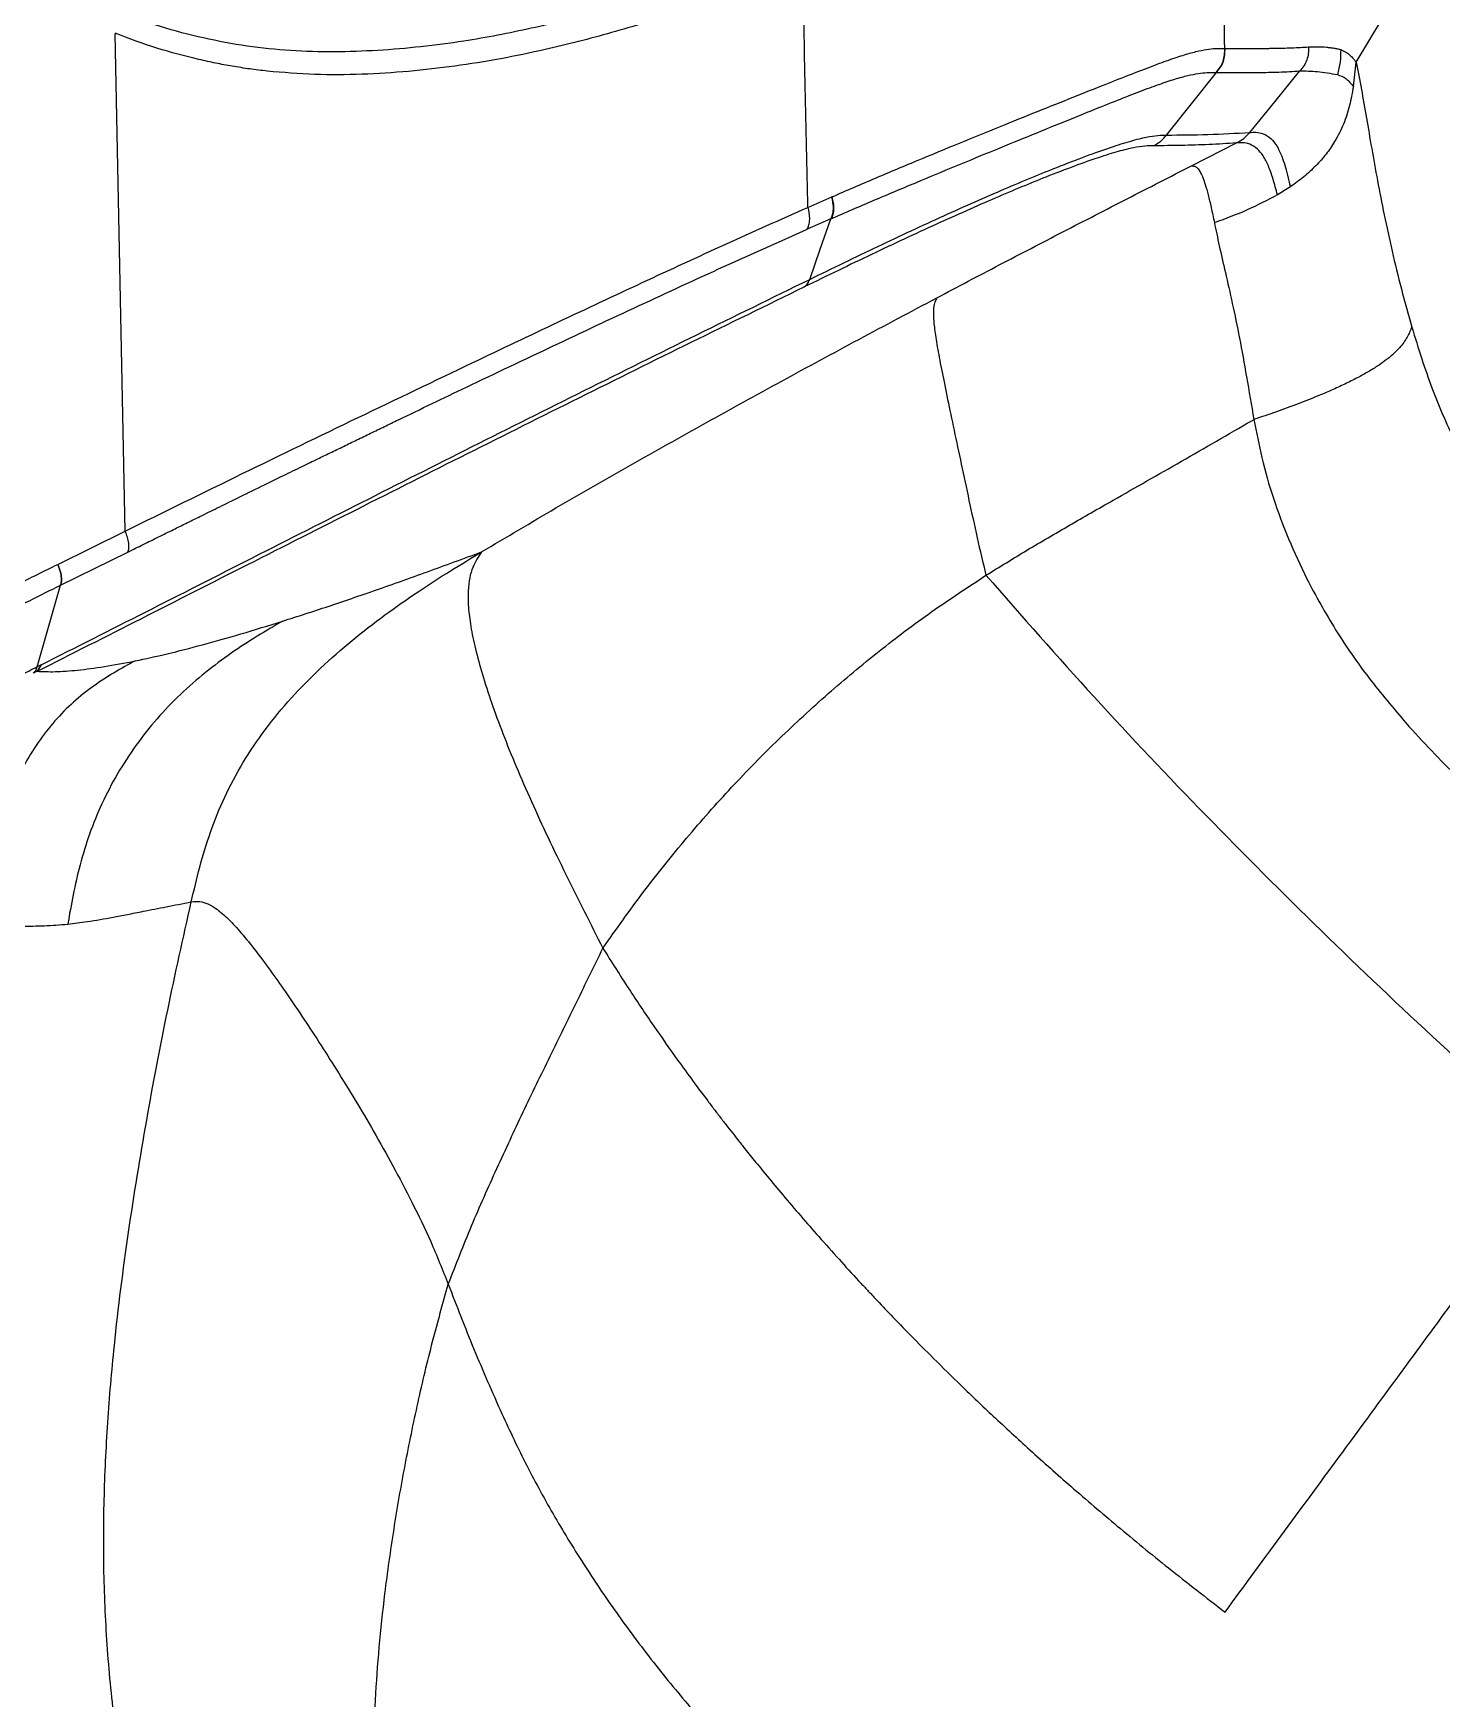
# Model space of a CAD drawing. Extents: x -50 to 17, y -20 to 123.
# Drawn here: x -43.19 to -30.18, y 16.16 to 31.55 of the extents above; entities that cross this region are included whole.
import ezdxf

# ---------------------------------------------------------------- set-up
doc = ezdxf.new("R2010")
doc.units = 0
doc.header["$MEASUREMENT"] = 0
doc.layers.add('GEOMETRY', color=2, linetype='Continuous', lineweight=25)

# ---------------------------------------------------------------- blocks, each defined once
blk = doc.blocks.new('2026 FREEFLOW AZURE')
at = {"layer": 'GEOMETRY'}
for p, q in [((-14.52, -45.851), (-13.731, -44.533)), ((-25.988, -45.584), (-25.988, -45.592)), ((-25.896, -50.185), (-25.988, -45.592)), ((-15.736, -45.723), (-15.733, -45.723)), ((-14.547, -46.075), (-14.52, -45.851)), ((-16.273, -46.524), (-15.811, -45.946)), ((-15.811, -45.946), (-15.814, -45.946)), ((-16.042, -46.808), (-15.626, -46.597)), ((-15.626, -46.597), (-15.628, -46.597)), ((-19.587, -47.192), (-19.368, -47.096)), ((-19.365, -47.095), (-19.368, -47.096)), ((-19.375, -47.298), (-19.593, -47.393)), ((-19.373, -47.297), (-19.375, -47.298)), ((-26.519, -50.491), (-25.896, -50.185)), ((-26.494, -50.683), (-25.872, -50.377)), ((-26.709, -51.437), (-26.494, -50.683)), ((-26.673, -51.419), (-26.711, -51.479)), ((-26.673, -51.419), (-26.709, -51.437))]:
    blk.add_line(p, q, dxfattribs=at)
at = {"layer": 'GEOMETRY', "flags": 128}
for points in [[(-15.505, -46.5), (-15.273, -46.216), (-15.041, -45.932)], [(-19.571, -47.858), (-19.473, -47.578), (-19.375, -47.298)]]:
    blk.add_lwpolyline(points, dxfattribs=at)
at = {"layer": 'GEOMETRY'}
for points, knots in [([(0, -78.981), (-0.2, -78.981), (-1.2, -78.98), (-3.8, -78.971), (-7.8, -78.931), (-12.283, -78.85), (-16.448, -78.743), (-20.295, -78.617), (-23.18, -78.495), (-25.103, -78.409), (-25.906, -78.371), (-26.55, -78.311), (-27.033, -78.232), (-27.509, -78.123), (-28.019, -77.964), (-28.558, -77.744), (-29.12, -77.46), (-29.655, -77.129), (-30.161, -76.756), (-30.632, -76.341), (-31.068, -75.887), (-31.464, -75.399), (-31.794, -74.914), (-32.065, -74.441), (-32.287, -73.989), (-32.478, -73.522), (-32.638, -73.045), (-32.772, -72.529), (-32.87, -71.973), (-32.946, -71.186), (-33.001, -70.201), (-33.053, -69.018), (-33.091, -67.835), (-33.171, -65.47), (-33.284, -61.923), (-33.384, -57.192), (-33.454, -52.46), (-33.494, -47.728), (-33.512, -42.996), (-33.515, -37.751), (-33.502, -31.994), (-33.454, -26.405), (-33.378, -21.499), (-33.297, -17.748), (-33.205, -14.47), (-33.112, -11.667), (-33.023, -9.608), (-32.969, -8.293), (-32.939, -7.722), (-32.889, -7.148), (-32.798, -6.575), (-32.66, -6.007), (-32.486, -5.476), (-32.282, -4.983), (-32.057, -4.527), (-31.803, -4.086), (-31.52, -3.663), (-31.209, -3.261), (-30.87, -2.882), (-30.506, -2.526), (-30.118, -2.196), (-29.709, -1.892), (-29.283, -1.618), (-28.84, -1.375), (-28.382, -1.162), (-27.911, -0.981), (-27.428, -0.835), (-26.908, -0.718), (-26.351, -0.642), (-25.761, -0.597), (-25.169, -0.573), (-23.206, -0.494), (-19.874, -0.342), (-15.954, -0.224), (-12.033, -0.127), (-8.112, -0.055), (-3.839, -0.008), (-1.135, -0.002), (0, 0)], [0, 0, 0, 0, 0.0043698, 0.0218491, 0.056809, 0.091769, 0.1198046, 0.1478403, 0.1758752, 0.1828844, 0.189893, 0.1934458, 0.1970065, 0.2005644, 0.2041136, 0.2086796, 0.2132619, 0.2178446, 0.222411, 0.2269761, 0.2315574, 0.2361388, 0.2407038, 0.2443597, 0.2480279, 0.2517, 0.2553674, 0.2590225, 0.2633453, 0.2676701, 0.2762888, 0.2849086, 0.2935298, 0.3021503, 0.3366129, 0.3710757, 0.4055387, 0.4400022, 0.4744661, 0.5089296, 0.5545948, 0.6002598, 0.6310333, 0.6618067, 0.6822341, 0.7026616, 0.7230888, 0.7272545, 0.73142, 0.7355829, 0.7398316, 0.7440869, 0.7483354, 0.7520285, 0.7557342, 0.7594436, 0.7631483, 0.7668405, 0.7705359, 0.7742442, 0.7779569, 0.7816651, 0.7853605, 0.7890218, 0.7926972, 0.7963758, 0.800048, 0.8037066, 0.8080106, 0.8123205, 0.8166378, 0.8209518, 0.8552299, 0.8895082, 0.9066462, 0.9409236, 0.9752009, 1, 1, 1, 1]), ([(0, -78.773), (-1.424, -78.769), (-4.276, -78.762), (-8.558, -78.71), (-12.843, -78.629), (-17.295, -78.512), (-21.016, -78.38), (-23.413, -78.277), (-24.311, -78.235), (-24.605, -78.222), (-24.902, -78.208), (-25.218, -78.193), (-25.619, -78.173), (-26.085, -78.146), (-26.616, -78.098), (-27.138, -78.004), (-27.657, -77.866), (-28.162, -77.685), (-28.65, -77.468), (-29.121, -77.217), (-29.572, -76.932), (-30.003, -76.613), (-30.408, -76.263), (-30.787, -75.884), (-31.137, -75.479), (-31.456, -75.048), (-31.743, -74.595), (-31.995, -74.122), (-32.216, -73.625), (-32.403, -73.105), (-32.551, -72.564), (-32.656, -72.011), (-32.714, -71.457), (-32.748, -70.899), (-32.779, -70.234), (-32.813, -69.462), (-32.85, -68.587), (-32.903, -67.222), (-32.969, -65.363), (-33.058, -62.4), (-33.144, -58.826), (-33.214, -54.784), (-33.261, -50.884), (-33.289, -47.127), (-33.303, -43.367), (-33.306, -39.259), (-33.302, -34.811), (-33.279, -30.025), (-33.23, -25.247), (-33.155, -20.661), (-33.052, -16.268), (-32.955, -13.16), (-32.879, -11.146), (-32.843, -10.223), (-32.803, -9.286), (-32.769, -8.498), (-32.735, -7.859), (-32.701, -7.381), (-32.643, -6.901), (-32.551, -6.424), (-32.426, -5.953), (-32.263, -5.477), (-32.06, -4.997), (-31.818, -4.517), (-31.54, -4.058), (-31.23, -3.621), (-30.889, -3.208), (-30.518, -2.821), (-30.119, -2.463), (-29.695, -2.135), (-29.248, -1.839), (-28.781, -1.578), (-28.296, -1.351), (-27.788, -1.157), (-27.256, -1.004), (-26.71, -0.896), (-26.155, -0.838), (-25.591, -0.806), (-25.023, -0.779), (-24.211, -0.74), (-23.154, -0.693), (-20.716, -0.59), (-17.281, -0.469), (-12.852, -0.351), (-8.562, -0.271), (-4.277, -0.219), (-1.424, -0.212), (0, -0.208)], [0, 0, 0, 0, 0.0312612, 0.0626079, 0.0940026, 0.1253571, 0.1603734, 0.175733, 0.1780362, 0.1800961, 0.182206, 0.1845704, 0.1870343, 0.1910167, 0.194808, 0.198734, 0.202655, 0.2065789, 0.2104903, 0.2143719, 0.2182889, 0.2222045, 0.2261203, 0.2300375, 0.2339549, 0.2378723, 0.2417901, 0.2457194, 0.2496274, 0.2537222, 0.2578306, 0.2619383, 0.2660447, 0.2700593, 0.2742093, 0.2806511, 0.2870319, 0.2934253, 0.3106591, 0.3278617, 0.3584975, 0.3891462, 0.4166064, 0.44411, 0.4716281, 0.4991549, 0.5342961, 0.5692692, 0.6042247, 0.639188, 0.669971, 0.7006873, 0.7074453, 0.7142101, 0.7209811, 0.7280224, 0.7315366, 0.7350115, 0.7385579, 0.7421283, 0.7456836, 0.7492314, 0.7531737, 0.7571044, 0.7610247, 0.7649455, 0.7688635, 0.7727804, 0.7766967, 0.7806133, 0.7845309, 0.7884546, 0.7923614, 0.796278, 0.8003826, 0.8044848, 0.8084773, 0.8126362, 0.8168791, 0.8209563, 0.8304858, 0.8401077, 0.8745332, 0.9059355, 0.9373691, 0.9687354, 1, 1, 1, 1]), ([(0, -78.513), (-1.424, -78.51), (-4.276, -78.503), (-8.556, -78.45), (-12.84, -78.37), (-16.052, -78.285), (-18.191, -78.217), (-19.258, -78.181), (-20.325, -78.142), (-21.392, -78.102), (-22.457, -78.058), (-23.512, -78.013), (-24.558, -77.965), (-25.427, -77.924), (-26.12, -77.885), (-26.636, -77.833), (-27.141, -77.737), (-27.638, -77.6), (-28.122, -77.421), (-28.592, -77.208), (-29.045, -76.961), (-29.479, -76.681), (-29.892, -76.369), (-30.28, -76.028), (-30.642, -75.659), (-30.976, -75.265), (-31.28, -74.846), (-31.552, -74.406), (-31.792, -73.947), (-32, -73.464), (-32.177, -72.96), (-32.314, -72.436), (-32.409, -71.902), (-32.461, -71.356), (-32.493, -70.801), (-32.516, -70.309), (-32.535, -69.898), (-32.549, -69.56), (-32.564, -69.217), (-32.579, -68.854), (-32.594, -68.481), (-32.609, -68.106), (-32.649, -67.073), (-32.709, -65.381), (-32.798, -62.416), (-32.884, -58.838), (-32.962, -54.377), (-33.015, -49.643), (-33.042, -44.634), (-33.047, -40.029), (-33.044, -35.827), (-33.031, -32.02), (-33.003, -28.203), (-32.957, -24.379), (-32.898, -20.895), (-32.828, -17.752), (-32.752, -14.952), (-32.683, -12.838), (-32.63, -11.409), (-32.601, -10.662), (-32.571, -9.917), (-32.538, -9.154), (-32.508, -8.481), (-32.478, -7.899), (-32.445, -7.427), (-32.39, -6.961), (-32.302, -6.5), (-32.183, -6.046), (-32.027, -5.586), (-31.833, -5.124), (-31.601, -4.661), (-31.335, -4.218), (-31.037, -3.795), (-30.709, -3.396), (-30.352, -3.022), (-29.969, -2.675), (-29.561, -2.358), (-29.13, -2.071), (-28.679, -1.817), (-28.211, -1.597), (-27.722, -1.409), (-27.211, -1.26), (-26.685, -1.154), (-26.143, -1.097), (-25.589, -1.066), (-25.028, -1.038), (-24.217, -1), (-23.157, -0.952), (-21.499, -0.883), (-19.493, -0.806), (-16.497, -0.707), (-12.852, -0.611), (-8.562, -0.53), (-4.277, -0.478), (-1.424, -0.471), (0, -0.467)], [0, 0, 0, 0, 0.031448, 0.062976, 0.094543, 0.126068, 0.133937, 0.1418, 0.14966, 0.157515, 0.165366, 0.1732, 0.180838, 0.188498, 0.19242, 0.196157, 0.199951, 0.203738, 0.207532, 0.21134, 0.215126, 0.218929, 0.22273, 0.226531, 0.230334, 0.234136, 0.237937, 0.241744, 0.245555, 0.249366, 0.253345, 0.25733, 0.261319, 0.265321, 0.26944, 0.273577, 0.276209, 0.27853, 0.281045, 0.283789, 0.286545, 0.289303, 0.292066, 0.30938, 0.326703, 0.357571, 0.388416, 0.425233, 0.462131, 0.499028, 0.526948, 0.554931, 0.583095, 0.611244, 0.639395, 0.660044, 0.68067, 0.701266, 0.706754, 0.712254, 0.717768, 0.723234, 0.729109, 0.732647, 0.736104, 0.739548, 0.74301, 0.746461, 0.749906, 0.753722, 0.757527, 0.761327, 0.765128, 0.76893, 0.772733, 0.776535, 0.780338, 0.78414, 0.787945, 0.791757, 0.795555, 0.799518, 0.803479, 0.807398, 0.811551, 0.815731, 0.819802, 0.829461, 0.839173, 0.856464, 0.87379, 0.905374, 0.936993, 0.968546, 1, 1, 1, 1]), ([(0, -77.595), (-1.422, -77.592), (-4.27, -77.585), (-8.545, -77.532), (-12.822, -77.452), (-16.08, -77.366), (-18.317, -77.295), (-19.535, -77.253), (-20.752, -77.208), (-21.968, -77.159), (-23.185, -77.108), (-24.399, -77.053), (-25.378, -77.007), (-26.097, -76.966), (-26.558, -76.915), (-26.991, -76.828), (-27.415, -76.705), (-27.831, -76.547), (-28.238, -76.357), (-28.631, -76.137), (-29.006, -75.89), (-29.362, -75.615), (-29.696, -75.315), (-30.007, -74.991), (-30.294, -74.644), (-30.554, -74.278), (-30.787, -73.893), (-30.991, -73.489), (-31.176, -73.049), (-31.334, -72.573), (-31.454, -72.06), (-31.518, -71.6), (-31.55, -71.195), (-31.571, -70.844), (-31.589, -70.483), (-31.603, -70.167), (-31.615, -69.908), (-31.624, -69.711), (-31.632, -69.523), (-31.64, -69.323), (-31.65, -69.101), (-31.672, -68.559), (-31.722, -67.311), (-31.791, -65.36), (-31.88, -62.397), (-31.966, -58.82), (-32.032, -55.028), (-32.075, -51.634), (-32.101, -48.635), (-32.118, -45.631), (-32.126, -42.627), (-32.128, -39.585), (-32.127, -36.502), (-32.118, -33.358), (-32.1, -30.192), (-32.071, -27.007), (-32.03, -23.821), (-31.968, -20.297), (-31.878, -16.437), (-31.784, -13.393), (-31.715, -11.502), (-31.686, -10.756), (-31.656, -10.009), (-31.622, -9.236), (-31.593, -8.558), (-31.563, -7.978), (-31.533, -7.536), (-31.484, -7.116), (-31.409, -6.715), (-31.306, -6.322), (-31.171, -5.922), (-31.003, -5.519), (-30.803, -5.117), (-30.573, -4.731), (-30.315, -4.364), (-30.03, -4.016), (-29.721, -3.69), (-29.388, -3.388), (-29.034, -3.111), (-28.661, -2.861), (-28.269, -2.639), (-27.862, -2.447), (-27.459, -2.291), (-27.066, -2.173), (-26.681, -2.088), (-26.277, -2.03), (-25.844, -2), (-25.384, -1.975), (-24.911, -1.952), (-24.158, -1.917), (-23.126, -1.87), (-20.688, -1.767), (-17.259, -1.646), (-12.837, -1.529), (-8.552, -1.448), (-4.272, -1.396), (-1.423, -1.389), (0, -1.386)], [0, 0, 0, 0, 0.032093, 0.064261, 0.096463, 0.128618, 0.13779, 0.146955, 0.156117, 0.165275, 0.174426, 0.18359, 0.192706, 0.196519, 0.199858, 0.20316, 0.206462, 0.2098, 0.213209, 0.216579, 0.219956, 0.223333, 0.22671, 0.230087, 0.233464, 0.23684, 0.240219, 0.243616, 0.247032, 0.250984, 0.254925, 0.258903, 0.261438, 0.264099, 0.266829, 0.269587, 0.271245, 0.272681, 0.274034, 0.2755, 0.277196, 0.279036, 0.287742, 0.305384, 0.323079, 0.35463, 0.386128, 0.408646, 0.431211, 0.453811, 0.476413, 0.498988, 0.522461, 0.545976, 0.569927, 0.593895, 0.617858, 0.641816, 0.673426, 0.704971, 0.71053, 0.716126, 0.721808, 0.727407, 0.733573, 0.737125, 0.740502, 0.743582, 0.74665, 0.749697, 0.752757, 0.756159, 0.759531, 0.7629, 0.766273, 0.76965, 0.773027, 0.776405, 0.779783, 0.78316, 0.786531, 0.789943, 0.7933, 0.796261, 0.799211, 0.80219, 0.805455, 0.809005, 0.812573, 0.816141, 0.826012, 0.835886, 0.871208, 0.903432, 0.935697, 0.967901, 1, 1, 1, 1]), ([(-15.736, -45.723), (-15.739, -45.358), (-15.744, -44.616), (-15.748, -43.874), (-15.75, -43.497)], [0, 0, 0, 0, 0.491826, 1, 1, 1, 1]), ([(-19.749, -44.778), (-19.944, -44.851), (-20.333, -44.997), (-20.926, -45.203), (-21.528, -45.388), (-22.141, -45.543), (-22.688, -45.648), (-23.163, -45.711), (-23.562, -45.745), (-23.964, -45.759), (-24.368, -45.749), (-24.771, -45.707), (-25.173, -45.632), (-25.572, -45.527), (-25.833, -45.429), (-25.963, -45.38)], [0, 0, 0, 0, 0.101757, 0.202932, 0.303504, 0.403553, 0.503424, 0.565769, 0.628108, 0.690414, 0.752417, 0.814321, 0.876159, 0.937982, 1, 1, 1, 1]), ([(-19.633, -44.976), (-19.826, -45.048), (-20.211, -45.193), (-20.8, -45.398), (-21.4, -45.582), (-21.944, -45.722), (-22.429, -45.822), (-22.85, -45.89), (-23.277, -45.939), (-23.709, -45.966), (-24.145, -45.971), (-24.438, -45.946), (-24.584, -45.934)], [0, 0, 0, 0, 0.125383, 0.250533, 0.375353, 0.499876, 0.58296, 0.666151, 0.749361, 0.83278, 0.916296, 1, 1, 1, 1]), ([(-19.587, -47.192), (-19.596, -46.827), (-19.614, -46.088), (-19.626, -45.349), (-19.633, -44.976)], [0, 0, 0, 0, 0.494842, 1, 1, 1, 1]), ([(-25.215, -45.826), (-25.345, -45.794), (-25.605, -45.728), (-25.861, -45.632), (-25.988, -45.584)], [0, 0, 0, 0, 0.498973, 1, 1, 1, 1]), ([(-24.907, -45.888), (-24.958, -45.879), (-25.061, -45.861), (-25.163, -45.838), (-25.215, -45.826)], [0, 0, 0, 0, 0.499892, 1, 1, 1, 1]), ([(-19.365, -47.095), (-19.231, -47.037), (-18.962, -46.921), (-18.568, -46.755), (-18.184, -46.597), (-17.813, -46.446), (-17.461, -46.304), (-17.133, -46.173), (-16.847, -46.058), (-16.603, -45.962), (-16.4, -45.884), (-16.228, -45.821), (-16.087, -45.775), (-15.972, -45.745), (-15.88, -45.728), (-15.804, -45.722), (-15.759, -45.723), (-15.736, -45.723)], [0, 0, 0, 0, 0.071399, 0.142653, 0.213829, 0.285136, 0.356692, 0.428212, 0.499652, 0.562215, 0.624773, 0.687302, 0.749868, 0.812466, 0.874965, 0.937468, 1, 1, 1, 1]), ([(-15.814, -45.946), (-15.801, -45.93), (-15.776, -45.898), (-15.749, -45.844), (-15.736, -45.784), (-15.736, -45.743), (-15.736, -45.723)], [0, 0, 0, 0, 0.251726, 0.5, 0.748274, 1, 1, 1, 1]), ([(-15.811, -45.946), (-15.798, -45.93), (-15.773, -45.898), (-15.746, -45.844), (-15.733, -45.784), (-15.733, -45.743), (-15.733, -45.723)], [0, 0, 0, 0, 0.251726, 0.5, 0.748274, 1, 1, 1, 1]), ([(-15.733, -45.723), (-15.703, -45.723), (-15.645, -45.724), (-15.56, -45.724), (-15.494, -45.724), (-15.444, -45.724), (-15.409, -45.724), (-15.374, -45.723), (-15.337, -45.723), (-15.279, -45.722), (-15.205, -45.721), (-15.118, -45.718), (-15.038, -45.714), (-14.987, -45.711), (-14.962, -45.71)], [0, 0, 0, 0, 0.116116, 0.225871, 0.329264, 0.3758, 0.420922, 0.46463, 0.510445, 0.567333, 0.688189, 0.800586, 0.904522, 1, 1, 1, 1]), ([(-14.962, -45.71), (-14.962, -45.73), (-14.962, -45.771), (-14.975, -45.831), (-15.003, -45.885), (-15.028, -45.916), (-15.041, -45.932)], [0, 0, 0, 0, 0.2517885, 0.4999996, 0.748211, 1, 1, 1, 1]), ([(-14.962, -45.71), (-14.935, -45.709), (-14.879, -45.706), (-14.813, -45.71), (-14.762, -45.716), (-14.728, -45.72), (-14.695, -45.726), (-14.674, -45.732), (-14.664, -45.735)], [0, 0, 0, 0, 0.2753104, 0.5597666, 0.6700759, 0.782807, 0.9004677, 1, 1, 1, 1]), ([(-14.664, -45.735), (-14.665, -45.773), (-14.666, -45.851), (-14.684, -45.927), (-14.693, -45.966)], [0, 0, 0, 0, 0.490006, 1, 1, 1, 1]), ([(-14.664, -45.735), (-14.64, -45.745), (-14.591, -45.766), (-14.544, -45.822), (-14.52, -45.851)], [0, 0, 0, 0, 0.4993615, 1, 1, 1, 1]), ([(-14.52, -45.851), (-14.504, -45.933), (-14.473, -46.095), (-14.427, -46.362), (-14.379, -46.643), (-14.326, -46.941), (-14.264, -47.258), (-14.191, -47.594), (-14.107, -47.943), (-14.04, -48.18), (-14.007, -48.298)], [0, 0, 0, 0, 0.132322, 0.261331, 0.387561, 0.511963, 0.635426, 0.758272, 0.880062, 1, 1, 1, 1]), ([(-24.584, -45.934), (-24.638, -45.927), (-24.746, -45.915), (-24.853, -45.897), (-24.907, -45.888)], [0, 0, 0, 0, 0.500121, 1, 1, 1, 1]), ([(-19.373, -47.297), (-19.241, -47.24), (-18.977, -47.126), (-18.59, -46.963), (-18.214, -46.807), (-17.851, -46.658), (-17.507, -46.517), (-17.186, -46.387), (-16.907, -46.273), (-16.668, -46.178), (-16.469, -46.101), (-16.3, -46.04), (-16.16, -45.995), (-16.047, -45.966), (-15.956, -45.951), (-15.881, -45.945), (-15.836, -45.946), (-15.814, -45.946)], [0, 0, 0, 0, 0.071425, 0.142702, 0.213892, 0.2852, 0.356748, 0.428256, 0.499686, 0.56224, 0.624791, 0.687311, 0.74987, 0.812461, 0.874958, 0.937464, 1, 1, 1, 1]), ([(-15.811, -45.946), (-15.747, -45.946), (-15.619, -45.947), (-15.427, -45.946), (-15.235, -45.943), (-15.106, -45.936), (-15.041, -45.932)], [0, 0, 0, 0, 0.2492967, 0.4977452, 0.7472298, 1, 1, 1, 1]), ([(-15.041, -45.932), (-14.989, -45.932), (-14.886, -45.931), (-14.758, -45.954), (-14.693, -45.966)], [0, 0, 0, 0, 0.501966, 1, 1, 1, 1]), ([(-14.693, -45.966), (-14.668, -45.975), (-14.616, -45.993), (-14.57, -46.048), (-14.547, -46.075)], [0, 0, 0, 0, 0.5033684, 1, 1, 1, 1]), ([(-14.547, -46.075), (-14.557, -46.134), (-14.578, -46.251), (-14.634, -46.422), (-14.709, -46.573), (-14.797, -46.702), (-14.893, -46.81), (-15.003, -46.912), (-15.087, -46.972), (-15.129, -47.002)], [0, 0, 0, 0, 0.169744, 0.33664, 0.501242, 0.624211, 0.747739, 0.872751, 1, 1, 1, 1]), ([(-16.394, -46.623), (-16.419, -46.623), (-16.47, -46.624), (-16.573, -46.639), (-16.715, -46.673), (-16.897, -46.73), (-17.12, -46.808), (-17.362, -46.901), (-17.61, -47.002), (-17.855, -47.105), (-18.119, -47.221), (-18.4, -47.347), (-18.693, -47.483), (-18.996, -47.625), (-19.306, -47.774), (-19.516, -47.876), (-19.621, -47.927)], [0, 0, 0, 0, 0.08091, 0.161969, 0.243753, 0.326776, 0.411092, 0.496582, 0.561223, 0.626002, 0.69054, 0.754362, 0.81709, 0.878723, 0.939169, 1, 1, 1, 1]), ([(-19.571, -47.858), (-19.465, -47.806), (-19.253, -47.703), (-18.938, -47.551), (-18.628, -47.405), (-18.327, -47.267), (-18.039, -47.138), (-17.767, -47.02), (-17.515, -46.914), (-17.26, -46.811), (-17.013, -46.716), (-16.785, -46.635), (-16.599, -46.576), (-16.455, -46.54), (-16.35, -46.525), (-16.298, -46.524), (-16.273, -46.524)], [0, 0, 0, 0, 0.060039, 0.120265, 0.182009, 0.245011, 0.30916, 0.374019, 0.439084, 0.503973, 0.589744, 0.674296, 0.757497, 0.839377, 0.920177, 1, 1, 1, 1]), ([(-15.628, -46.597), (-15.67, -46.6), (-15.754, -46.606), (-15.881, -46.612), (-16.009, -46.617), (-16.137, -46.62), (-16.265, -46.622), (-16.351, -46.623), (-16.394, -46.623)], [0, 0, 0, 0, 0.163554, 0.330358, 0.497099, 0.664185, 0.832473, 1, 1, 1, 1]), ([(-16.273, -46.524), (-16.146, -46.523), (-15.89, -46.521), (-15.634, -46.507), (-15.505, -46.5)], [0, 0, 0, 0, 0.496373, 1, 1, 1, 1]), ([(-15.626, -46.597), (-15.603, -46.584), (-15.558, -46.558), (-15.523, -46.519), (-15.505, -46.5)], [0, 0, 0, 0, 0.5, 1, 1, 1, 1]), ([(-15.248, -47.077), (-15.262, -47.026), (-15.288, -46.925), (-15.332, -46.804), (-15.381, -46.712), (-15.44, -46.643), (-15.506, -46.604), (-15.571, -46.593), (-15.608, -46.596), (-15.626, -46.597)], [0, 0, 0, 0, 0.122635, 0.245547, 0.370119, 0.496524, 0.66612, 0.834415, 1, 1, 1, 1]), ([(-15.505, -46.5), (-15.487, -46.499), (-15.448, -46.496), (-15.381, -46.507), (-15.314, -46.547), (-15.255, -46.619), (-15.213, -46.704), (-15.181, -46.799), (-15.155, -46.894), (-15.138, -46.966), (-15.129, -47.002)], [0, 0, 0, 0, 0.1651, 0.332858, 0.5018, 0.627561, 0.751697, 0.833677, 0.915348, 1, 1, 1, 1]), ([(-18.396, -48.028), (-18.204, -47.926), (-17.815, -47.721), (-17.228, -47.417), (-16.636, -47.111), (-16.24, -46.909), (-16.042, -46.808)], [0, 0, 0, 0, 0.244102, 0.493056, 0.745575, 1, 1, 1, 1]), ([(-16.042, -46.808), (-16.029, -46.809), (-16.005, -46.811), (-15.975, -46.839), (-15.945, -46.896), (-15.916, -46.978), (-15.889, -47.074), (-15.861, -47.191), (-15.841, -47.286), (-15.831, -47.334)], [0, 0, 0, 0, 0.174665, 0.34387, 0.509075, 0.631539, 0.753609, 0.876109, 1, 1, 1, 1]), ([(-15.248, -47.077), (-15.341, -47.125), (-15.528, -47.223), (-15.729, -47.297), (-15.831, -47.334)], [0, 0, 0, 0, 0.4933, 1, 1, 1, 1]), ([(-15.129, -47.002), (-15.149, -47.015), (-15.188, -47.041), (-15.228, -47.065), (-15.248, -47.077)], [0, 0, 0, 0, 0.497646, 1, 1, 1, 1]), ([(-25.896, -50.184), (-25.535, -50.006), (-24.812, -49.65), (-23.741, -49.132), (-22.77, -48.667), (-21.896, -48.251), (-21.117, -47.886), (-20.345, -47.529), (-19.84, -47.304), (-19.587, -47.192)], [0, 0, 0, 0, 0.166467, 0.332976, 0.499793, 0.6248, 0.749821, 0.874878, 1, 1, 1, 1]), ([(-19.593, -47.393), (-19.587, -47.381), (-19.576, -47.355), (-19.569, -47.306), (-19.573, -47.249), (-19.582, -47.21), (-19.587, -47.192)], [0, 0, 0, 0, 0.239585, 0.499952, 0.760369, 1, 1, 1, 1]), ([(-19.375, -47.298), (-19.369, -47.286), (-19.358, -47.26), (-19.35, -47.21), (-19.354, -47.153), (-19.363, -47.115), (-19.368, -47.096)], [0, 0, 0, 0, 0.239398, 0.499956, 0.76056, 1, 1, 1, 1]), ([(-19.365, -47.095), (-19.361, -47.114), (-19.352, -47.152), (-19.348, -47.209), (-19.355, -47.259), (-19.367, -47.285), (-19.373, -47.297)], [0, 0, 0, 0, 0.239442, 0.500046, 0.760602, 1, 1, 1, 1]), ([(-25.871, -50.377), (-25.824, -50.354), (-25.73, -50.307), (-25.59, -50.238), (-25.459, -50.173), (-25.331, -50.11), (-25.196, -50.044), (-25.039, -49.966), (-24.849, -49.873), (-24.645, -49.773), (-24.444, -49.675), (-24.271, -49.59), (-24.127, -49.521), (-24, -49.459), (-23.88, -49.401), (-23.755, -49.34), (-23.628, -49.279), (-23.501, -49.217), (-23.311, -49.126), (-23.058, -49.004), (-22.58, -48.775), (-21.94, -48.471), (-21.147, -48.099), (-20.362, -47.736), (-19.849, -47.507), (-19.593, -47.393)], [0, 0, 0, 0, 0.021702, 0.043397, 0.065085, 0.082403, 0.102756, 0.127579, 0.155646, 0.191275, 0.222642, 0.249749, 0.272593, 0.290175, 0.309539, 0.32916, 0.349039, 0.369181, 0.389589, 0.438738, 0.48932, 0.617141, 0.744869, 0.872502, 1, 1, 1, 1]), ([(-15.831, -47.334), (-15.817, -47.403), (-15.788, -47.544), (-15.73, -47.795), (-15.665, -48.078), (-15.597, -48.4), (-15.534, -48.761), (-15.489, -49.02), (-15.466, -49.152)], [0, 0, 0, 0, 0.1506994, 0.307623, 0.4706789, 0.6396992, 0.815375, 1, 1, 1, 1]), ([(0, -77.326), (-1.227, -77.324), (-3.684, -77.318), (-7.373, -77.279), (-11.067, -77.219), (-14.761, -77.134), (-18.449, -77.025), (-21.108, -76.926), (-22.741, -76.857), (-23.353, -76.831), (-23.968, -76.803), (-24.59, -76.774), (-25.208, -76.746), (-25.765, -76.716), (-26.246, -76.684), (-26.659, -76.624), (-27.057, -76.533), (-27.447, -76.409), (-27.829, -76.254), (-28.202, -76.072), (-28.561, -75.864), (-28.942, -75.605), (-29.336, -75.286), (-29.731, -74.9), (-30.087, -74.477), (-30.402, -74.023), (-30.672, -73.539), (-30.875, -73.082), (-31.023, -72.663), (-31.127, -72.289), (-31.204, -71.908), (-31.256, -71.516), (-31.286, -71.11), (-31.31, -70.691), (-31.33, -70.269), (-31.351, -69.791), (-31.376, -69.226), (-31.403, -68.57), (-31.43, -67.885), (-31.478, -66.623), (-31.54, -64.785), (-31.634, -61.547), (-31.725, -57.488), (-31.799, -52.603), (-31.824, -49.344), (-31.837, -47.711)], [0, 0, 0, 0, 0.063665, 0.127445, 0.191367, 0.2553, 0.319106, 0.382733, 0.393323, 0.403915, 0.414507, 0.425221, 0.436218, 0.44662, 0.454132, 0.461214, 0.468242, 0.475287, 0.482415, 0.489616, 0.496779, 0.503938, 0.513483, 0.523029, 0.532576, 0.542119, 0.551648, 0.561269, 0.568001, 0.574701, 0.581412, 0.588145, 0.595197, 0.602509, 0.609932, 0.617084, 0.627342, 0.639236, 0.651168, 0.662908, 0.704716, 0.746584, 0.830954, 0.915317, 1, 1, 1, 1]), ([(-26.673, -51.419), (-26.352, -51.257), (-25.697, -50.926), (-24.711, -50.425), (-23.705, -49.915), (-22.683, -49.399), (-21.65, -48.882), (-20.61, -48.366), (-19.918, -48.028), (-19.571, -47.858)], [0, 0, 0, 0, 0.1329816, 0.270385, 0.4113883, 0.5554199, 0.7019814, 0.85047, 1, 1, 1, 1]), ([(-26.711, -51.479), (-26.39, -51.317), (-25.737, -50.987), (-24.753, -50.487), (-23.748, -49.978), (-22.728, -49.463), (-21.696, -48.948), (-20.658, -48.433), (-19.968, -48.096), (-19.621, -47.927)], [0, 0, 0, 0, 0.132999, 0.270414, 0.411422, 0.555453, 0.70201, 0.850489, 1, 1, 1, 1]), ([(-22.604, -50.376), (-22.375, -50.24), (-21.918, -49.969), (-21.226, -49.573), (-20.53, -49.182), (-19.827, -48.795), (-19.114, -48.409), (-18.637, -48.156), (-18.396, -48.028)], [0, 0, 0, 0, 0.165226, 0.329479, 0.494447, 0.660725, 0.829124, 1, 1, 1, 1]), ([(-18.396, -48.028), (-18.402, -48.039), (-18.414, -48.062), (-18.428, -48.116), (-18.429, -48.203), (-18.417, -48.328), (-18.39, -48.497), (-18.35, -48.709), (-18.298, -48.96), (-18.238, -49.247), (-18.171, -49.561), (-18.1, -49.896), (-18.025, -50.242), (-17.97, -50.476), (-17.942, -50.592)], [0, 0, 0, 0, 0.08154, 0.164316, 0.248014, 0.332314, 0.416925, 0.501581, 0.58604, 0.670105, 0.753637, 0.836539, 0.9187, 1, 1, 1, 1]), ([(-14.007, -48.298), (-14.02, -48.329), (-14.046, -48.39), (-14.102, -48.472), (-14.17, -48.541), (-14.232, -48.594), (-14.308, -48.649), (-14.396, -48.705), (-14.497, -48.761), (-14.61, -48.818), (-14.734, -48.876), (-14.883, -48.939), (-15.059, -49.008), (-15.259, -49.082), (-15.397, -49.129), (-15.466, -49.152)], [0, 0, 0, 0, 0.1244052, 0.2460176, 0.3055899, 0.3645574, 0.4233017, 0.4822956, 0.5420296, 0.6029395, 0.6653475, 0.7294247, 0.8174211, 0.9079221, 1, 1, 1, 1]), ([(-14.007, -48.298), (-13.977, -48.396), (-13.92, -48.584), (-13.825, -48.854), (-13.725, -49.105), (-13.614, -49.344), (-13.492, -49.575), (-13.336, -49.839), (-13.137, -50.132), (-12.886, -50.448), (-12.607, -50.757), (-12.407, -50.956), (-12.305, -51.059)], [0, 0, 0, 0, 0.094169, 0.179937, 0.260826, 0.34037, 0.42006, 0.499931, 0.620379, 0.742473, 0.867916, 1, 1, 1, 1]), ([(-17.942, -50.592), (-17.816, -50.514), (-17.562, -50.357), (-17.171, -50.129), (-16.801, -49.917), (-16.455, -49.721), (-16.136, -49.539), (-15.813, -49.353), (-15.595, -49.227), (-15.486, -49.164)], [0, 0, 0, 0, 0.1616207, 0.3263582, 0.4926824, 0.6188048, 0.7453116, 0.8723653, 1, 1, 1, 1]), ([(-15.486, -49.164), (-15.482, -49.162), (-15.476, -49.158), (-15.469, -49.154), (-15.466, -49.152)], [0, 0, 0, 0, 0.4999987, 1, 1, 1, 1]), ([(-15.466, -49.152), (-15.443, -49.27), (-15.396, -49.514), (-15.29, -49.884), (-15.15, -50.258), (-14.962, -50.666), (-14.718, -51.098), (-14.412, -51.544), (-14.179, -51.818), (-14.063, -51.955)], [0, 0, 0, 0, 0.114623, 0.237891, 0.364912, 0.492436, 0.662512, 0.832226, 1, 1, 1, 1]), ([(-25.872, -50.377), (-25.868, -50.366), (-25.861, -50.344), (-25.862, -50.297), (-25.875, -50.241), (-25.889, -50.203), (-25.896, -50.185)], [0, 0, 0, 0, 0.242492, 0.499807, 0.75732, 1, 1, 1, 1]), ([(-25.286, -53.609), (-25.261, -53.502), (-25.21, -53.285), (-25.112, -52.96), (-24.981, -52.635), (-24.812, -52.318), (-24.605, -52.012), (-24.363, -51.72), (-24.094, -51.446), (-23.804, -51.192), (-23.502, -50.959), (-23.197, -50.746), (-22.898, -50.553), (-22.7, -50.434), (-22.604, -50.376)], [0, 0, 0, 0, 0.0752854, 0.1525765, 0.2322383, 0.314682, 0.4000462, 0.4879672, 0.5775316, 0.6673858, 0.7559438, 0.8416437, 0.9232247, 1, 1, 1, 1]), ([(-24.441, -51.015), (-24.303, -50.971), (-24.028, -50.883), (-23.58, -50.729), (-23.109, -50.562), (-22.772, -50.438), (-22.604, -50.376)], [0, 0, 0, 0, 0.251476, 0.501908, 0.750467, 1, 1, 1, 1]), ([(-22.604, -50.376), (-22.618, -50.397), (-22.648, -50.441), (-22.687, -50.518), (-22.716, -50.613), (-22.73, -50.734), (-22.728, -50.882), (-22.706, -51.06), (-22.663, -51.268), (-22.599, -51.503), (-22.514, -51.765), (-22.41, -52.05), (-22.286, -52.356), (-22.146, -52.679), (-21.991, -53.013), (-21.826, -53.355), (-21.655, -53.697), (-21.539, -53.925), (-21.482, -54.037)], [0, 0, 0, 0, 0.059411, 0.1197124, 0.1817888, 0.2447112, 0.3083827, 0.3725253, 0.4365109, 0.5005569, 0.5638867, 0.6274598, 0.6906008, 0.7534555, 0.8164605, 0.8787073, 0.9402139, 1, 1, 1, 1]), ([(-29.022, -52.754), (-29, -52.679), (-28.955, -52.531), (-28.865, -52.318), (-28.757, -52.118), (-28.616, -51.911), (-28.439, -51.704), (-28.223, -51.503), (-27.953, -51.291), (-27.632, -51.08), (-27.264, -50.869), (-26.894, -50.675), (-26.645, -50.553), (-26.52, -50.491)], [0, 0, 0, 0, 0.063713, 0.126208, 0.188648, 0.251125, 0.334406, 0.41803, 0.50262, 0.630021, 0.753736, 0.875494, 1, 1, 1, 1]), ([(-26.494, -50.683), (-26.491, -50.673), (-26.484, -50.65), (-26.485, -50.603), (-26.498, -50.548), (-26.512, -50.51), (-26.52, -50.491)], [0, 0, 0, 0, 0.2427244, 0.4999512, 0.7572286, 1, 1, 1, 1]), ([(-26.519, -50.491), (-26.512, -50.509), (-26.498, -50.548), (-26.485, -50.603), (-26.484, -50.65), (-26.491, -50.672), (-26.494, -50.683)], [0, 0, 0, 0, 0.242771, 0.500049, 0.757276, 1, 1, 1, 1]), ([(-21.482, -54.037), (-21.358, -53.862), (-21.111, -53.513), (-20.713, -53.019), (-20.296, -52.547), (-19.859, -52.102), (-19.404, -51.682), (-18.933, -51.289), (-18.446, -50.923), (-18.11, -50.702), (-17.942, -50.592)], [0, 0, 0, 0, 0.126207, 0.252312, 0.378101, 0.503815, 0.628908, 0.753328, 0.876991, 1, 1, 1, 1]), ([(-17.942, -50.592), (-17.611, -50.969), (-16.95, -51.721), (-15.914, -52.814), (-14.847, -53.882), (-13.751, -54.924), (-12.998, -55.595), (-12.621, -55.931)], [0, 0, 0, 0, 0.200119, 0.400144, 0.600208, 0.800204, 1, 1, 1, 1]), ([(-28.852, -52.808), (-28.842, -52.773), (-28.822, -52.701), (-28.786, -52.596), (-28.746, -52.493), (-28.7, -52.393), (-28.649, -52.295), (-28.593, -52.2), (-28.503, -52.065), (-28.366, -51.894), (-28.169, -51.7), (-27.932, -51.506), (-27.66, -51.317), (-27.365, -51.137), (-27.072, -50.975), (-26.782, -50.825), (-26.59, -50.731), (-26.494, -50.683)], [0, 0, 0, 0, 0.031737, 0.063871, 0.095852, 0.127869, 0.160034, 0.19237, 0.225002, 0.303638, 0.387337, 0.475269, 0.584523, 0.693955, 0.798174, 0.898757, 1, 1, 1, 1]), ([(-24.441, -51.015), (-24.52, -51.061), (-24.68, -51.155), (-24.921, -51.311), (-25.159, -51.489), (-25.39, -51.69), (-25.606, -51.915), (-25.801, -52.161), (-25.972, -52.424), (-26.115, -52.699), (-26.229, -52.98), (-26.316, -53.262), (-26.379, -53.541), (-26.412, -53.725), (-26.428, -53.815)], [0, 0, 0, 0, 0.076752, 0.156896, 0.240138, 0.32586, 0.413233, 0.501323, 0.589188, 0.675966, 0.760933, 0.843524, 0.923313, 1, 1, 1, 1]), ([(-25.805, -51.383), (-25.708, -51.362), (-25.515, -51.321), (-25.187, -51.236), (-24.833, -51.137), (-24.572, -51.056), (-24.441, -51.015)], [0, 0, 0, 0, 0.2498697, 0.4998548, 0.749889, 1, 1, 1, 1]), ([(-25.805, -51.383), (-25.869, -51.418), (-26, -51.49), (-26.193, -51.614), (-26.379, -51.762), (-26.551, -51.937), (-26.706, -52.136), (-26.851, -52.373), (-26.978, -52.645), (-27.083, -52.945), (-27.161, -53.247), (-27.217, -53.542), (-27.245, -53.734), (-27.258, -53.827)], [0, 0, 0, 0, 0.076338, 0.154183, 0.233881, 0.315856, 0.400354, 0.487211, 0.593577, 0.700423, 0.805294, 0.905758, 1, 1, 1, 1]), ([(-26.711, -51.479), (-26.657, -51.481), (-26.549, -51.486), (-26.339, -51.47), (-26.096, -51.439), (-25.902, -51.402), (-25.805, -51.383)], [0, 0, 0, 0, 0.246388, 0.494846, 0.746383, 1, 1, 1, 1]), ([(-28.113, -53.849), (-28.102, -53.76), (-28.081, -53.581), (-28.036, -53.312), (-27.977, -53.054), (-27.904, -52.811), (-27.839, -52.642), (-27.792, -52.535), (-27.77, -52.487), (-27.747, -52.44), (-27.724, -52.395), (-27.7, -52.35), (-27.676, -52.306), (-27.634, -52.236), (-27.581, -52.153), (-27.522, -52.072), (-27.482, -52.021), (-27.457, -51.99), (-27.432, -51.96), (-27.404, -51.928), (-27.373, -51.895), (-27.347, -51.868), (-27.325, -51.847), (-27.304, -51.826), (-27.28, -51.804), (-27.253, -51.78), (-27.229, -51.759), (-27.198, -51.733), (-27.153, -51.698), (-27.081, -51.646), (-26.983, -51.583), (-26.857, -51.511), (-26.762, -51.463), (-26.709, -51.437)], [0, 0, 0, 0, 0.088911, 0.180045, 0.271248, 0.352525, 0.433828, 0.451729, 0.46943, 0.486917, 0.504182, 0.521225, 0.538021, 0.554507, 0.603496, 0.638817, 0.656435, 0.669777, 0.679316, 0.696609, 0.714089, 0.725679, 0.735733, 0.745528, 0.756767, 0.769469, 0.783653, 0.790791, 0.811478, 0.844358, 0.884449, 0.935996, 1, 1, 1, 1]), ([(-26.746, -51.497), (-26.738, -51.489), (-26.722, -51.475), (-26.714, -51.45), (-26.709, -51.437)], [0, 0, 0, 0, 0.5, 1, 1, 1, 1]), ([(-26.711, -51.479), (-26.717, -51.482), (-26.729, -51.488), (-26.74, -51.494), (-26.746, -51.497)], [0, 0, 0, 0, 0.499974, 1, 1, 1, 1]), ([(-14.063, -51.955), (-13.984, -52.042), (-13.828, -52.213), (-13.664, -52.377), (-13.584, -52.457)], [0, 0, 0, 0, 0.50837, 1, 1, 1, 1]), ([(-26.245, -53.792), (-26.168, -53.779), (-26.054, -53.76), (-25.879, -53.726), (-25.78, -53.707), (-25.731, -53.697)], [0, 0, 0, 0, 0.500648, 0.750255, 1, 1, 1, 1]), ([(-25.867, -61.964), (-25.908, -61.733), (-25.991, -61.27), (-26.062, -60.563), (-26.098, -59.85), (-26.096, -59.134), (-26.062, -58.421), (-25.991, -57.595), (-25.872, -56.664), (-25.703, -55.631), (-25.51, -54.613), (-25.361, -53.943), (-25.286, -53.609)], [0, 0, 0, 0, 0.083846, 0.168409, 0.253275, 0.338131, 0.422819, 0.507237, 0.63259, 0.756391, 0.878856, 1, 1, 1, 1]), ([(-25.731, -53.697), (-25.661, -53.683), (-25.52, -53.656), (-25.364, -53.625), (-25.286, -53.609)], [0, 0, 0, 0, 0.498773, 1, 1, 1, 1]), ([(-25.286, -53.609), (-25.26, -53.607), (-25.208, -53.602), (-25.134, -53.625), (-25.047, -53.675), (-24.944, -53.763), (-24.823, -53.895), (-24.695, -54.054), (-24.56, -54.236), (-24.416, -54.439), (-24.266, -54.661), (-24.107, -54.902), (-23.943, -55.161), (-23.773, -55.438), (-23.599, -55.732), (-23.422, -56.047), (-23.245, -56.385), (-23.068, -56.749), (-22.964, -57.009), (-22.911, -57.142)], [0, 0, 0, 0, 0.0442208, 0.0876769, 0.1304512, 0.194151, 0.2566036, 0.3183306, 0.3796654, 0.4405182, 0.5015321, 0.5623029, 0.6235247, 0.6843252, 0.7451156, 0.806881, 0.8694615, 0.9337947, 1, 1, 1, 1]), ([(-27.258, -53.827), (-27.124, -53.83), (-26.923, -53.835), (-26.645, -53.832), (-26.5, -53.821), (-26.428, -53.815)], [0, 0, 0, 0, 0.499856, 0.74989, 1, 1, 1, 1]), ([(-26.428, -53.815), (-26.398, -53.812), (-26.338, -53.805), (-26.276, -53.796), (-26.245, -53.792)], [0, 0, 0, 0, 0.500011, 1, 1, 1, 1]), ([(-22.911, -57.142), (-22.84, -56.961), (-22.7, -56.601), (-22.463, -56.072), (-22.219, -55.55), (-21.971, -55.037), (-21.724, -54.533), (-21.562, -54.202), (-21.482, -54.037)], [0, 0, 0, 0, 0.167291, 0.335092, 0.502623, 0.669749, 0.835713, 1, 1, 1, 1]), ([(-21.482, -54.037), (-21.403, -54.163), (-21.251, -54.405), (-21.019, -54.749), (-20.821, -55.031), (-20.657, -55.257), (-20.555, -55.393), (-20.489, -55.481), (-20.456, -55.524), (-20.424, -55.566), (-20.392, -55.608), (-20.361, -55.648), (-20.32, -55.7), (-20.261, -55.776), (-20.179, -55.879), (-20.077, -56.007), (-19.957, -56.153), (-19.814, -56.325), (-19.655, -56.511), (-19.482, -56.71), (-19.303, -56.909), (-19.172, -57.054), (-19.094, -57.137), (-19.069, -57.164), (-19.043, -57.192), (-19.017, -57.219), (-18.991, -57.247), (-18.926, -57.316), (-18.811, -57.438), (-18.631, -57.623), (-18.415, -57.841), (-18.159, -58.092), (-17.863, -58.374), (-17.525, -58.685), (-17.144, -59.024), (-16.717, -59.389), (-16.244, -59.777), (-15.908, -60.037), (-15.733, -60.172)], [0, 0, 0, 0, 0.0541601, 0.104246, 0.1502668, 0.1784161, 0.204797, 0.2114141, 0.2179099, 0.2242844, 0.2305375, 0.2366694, 0.2426799, 0.2541385, 0.2711909, 0.2898389, 0.312436, 0.3389837, 0.3694836, 0.3995943, 0.4327685, 0.464497, 0.4688278, 0.4731992, 0.4776114, 0.4820643, 0.486558, 0.4910923, 0.5155862, 0.5459417, 0.5821606, 0.6242445, 0.6721951, 0.7260134, 0.7857005, 0.8512578, 0.9226885, 1, 1, 1, 1]), ([(-15.733, -60.172), (-15.549, -59.922), (-15.183, -59.424), (-14.646, -58.695), (-14.122, -57.981), (-13.611, -57.284), (-13.112, -56.603), (-12.784, -56.153), (-12.621, -55.931)], [0, 0, 0, 0, 0.1718523, 0.3424714, 0.5111142, 0.6772221, 0.8403378, 1, 1, 1, 1]), ([(0, -77.12), (-0.468, -77.119), (-1.391, -77.118), (-2.754, -77.113), (-4.078, -77.104), (-5.361, -77.093), (-6.597, -77.079), (-7.785, -77.064), (-8.927, -77.046), (-10.029, -77.028), (-11.098, -77.008), (-12.133, -76.987), (-13.133, -76.964), (-14.091, -76.941), (-15.006, -76.917), (-15.878, -76.893), (-16.708, -76.869), (-17.528, -76.844), (-18.334, -76.818), (-19.122, -76.791), (-19.855, -76.765), (-20.533, -76.74), (-21.157, -76.716), (-21.726, -76.693), (-22.223, -76.672), (-22.652, -76.654), (-23.017, -76.639), (-23.34, -76.625), (-23.631, -76.612), (-23.885, -76.6), (-24.094, -76.591), (-24.232, -76.584), (-24.305, -76.581), (-24.332, -76.58), (-24.343, -76.579), (-24.348, -76.579), (-24.35, -76.579), (-24.351, -76.579), (-24.351, -76.579), (-24.351, -76.579), (-24.5, -76.572), (-24.797, -76.558), (-25.208, -76.538), (-25.657, -76.515), (-26.029, -76.494), (-26.353, -76.459), (-26.566, -76.427), (-26.782, -76.384), (-27.004, -76.329), (-27.223, -76.263), (-27.424, -76.193), (-27.611, -76.119), (-27.807, -76.033), (-28.009, -75.936), (-28.227, -75.819), (-28.427, -75.7), (-28.626, -75.57), (-28.808, -75.441), (-28.984, -75.304), (-29.155, -75.161), (-29.32, -75.01), (-29.479, -74.854), (-29.632, -74.691), (-29.778, -74.522), (-29.939, -74.321), (-30.113, -74.078), (-30.297, -73.787), (-30.471, -73.469), (-30.628, -73.131), (-30.768, -72.775), (-30.885, -72.401), (-30.978, -72.004), (-31.026, -71.692), (-31.047, -71.491), (-31.055, -71.407), (-31.061, -71.338), (-31.067, -71.267), (-31.072, -71.194), (-31.08, -71.079), (-31.09, -70.92), (-31.104, -70.672), (-31.118, -70.364), (-31.136, -69.985), (-31.152, -69.618), (-31.167, -69.268), (-31.18, -68.958), (-31.189, -68.735), (-31.194, -68.608), (-31.196, -68.567), (-31.198, -68.527), (-31.199, -68.486), (-31.201, -68.445), (-31.206, -68.312), (-31.216, -68.074), (-31.229, -67.719), (-31.244, -67.322), (-31.261, -66.882), (-31.278, -66.401), (-31.296, -65.879), (-31.315, -65.318), (-31.334, -64.714), (-31.354, -64.064), (-31.374, -63.366), (-31.395, -62.621), (-31.416, -61.833), (-31.437, -61.001), (-31.458, -60.131), (-31.478, -59.223), (-31.497, -58.278), (-31.516, -57.291), (-31.528, -56.619), (-31.534, -56.276)], [0, 0, 0, 0, 0.02869, 0.056547, 0.083583, 0.1098, 0.135195, 0.159331, 0.182664, 0.205186, 0.226892, 0.248191, 0.268629, 0.288201, 0.306903, 0.324735, 0.341695, 0.357784, 0.375011, 0.391115, 0.406099, 0.419966, 0.432719, 0.44436, 0.454891, 0.463196, 0.470655, 0.477267, 0.483033, 0.488487, 0.49288, 0.495875, 0.496943, 0.497364, 0.49754, 0.497615, 0.497648, 0.497663, 0.497669, 0.497672, 0.497674, 0.506753, 0.515911, 0.522912, 0.534301, 0.538758, 0.542847, 0.547534, 0.552211, 0.556886, 0.561566, 0.565213, 0.56922, 0.574694, 0.578935, 0.584395, 0.588951, 0.593507, 0.598064, 0.602621, 0.607178, 0.611736, 0.616294, 0.620852, 0.625409, 0.632096, 0.639152, 0.646527, 0.654279, 0.661958, 0.669961, 0.678278, 0.686914, 0.689298, 0.690663, 0.692092, 0.693539, 0.695023, 0.696601, 0.700583, 0.704827, 0.711766, 0.719504, 0.728089, 0.734301, 0.740959, 0.747126, 0.74795, 0.748778, 0.749608, 0.750442, 0.751277, 0.752116, 0.758601, 0.765849, 0.773939, 0.782935, 0.792837, 0.803443, 0.814919, 0.827263, 0.840471, 0.854805, 0.870031, 0.886147, 0.903151, 0.921044, 0.939484, 0.958786, 0.978956, 1, 1, 1, 1]), ([(-31.261, -56.253), (-31.249, -56.904), (-31.227, -58.188), (-31.194, -59.718), (-31.168, -60.839), (-31.15, -61.567), (-31.13, -62.312), (-31.104, -63.276), (-31.069, -64.449), (-31.026, -65.794), (-30.98, -67.101), (-30.941, -68.109), (-30.912, -68.827), (-30.893, -69.264), (-30.874, -69.703), (-30.855, -70.137), (-30.836, -70.561), (-30.814, -70.97), (-30.787, -71.364), (-30.743, -71.755), (-30.67, -72.136), (-30.567, -72.515), (-30.423, -72.917), (-30.235, -73.337), (-29.993, -73.769), (-29.711, -74.177), (-29.393, -74.557), (-29.04, -74.905), (-28.689, -75.194), (-28.349, -75.429), (-28.029, -75.619), (-27.697, -75.786), (-27.338, -75.937), (-26.953, -76.064), (-26.541, -76.159), (-26.121, -76.213), (-25.698, -76.239), (-25.263, -76.262), (-24.817, -76.283), (-24.338, -76.306), (-23.835, -76.329), (-23.308, -76.352), (-22.78, -76.375), (-22.25, -76.398), (-21.718, -76.42), (-21.184, -76.441), (-20.649, -76.462), (-20.009, -76.486), (-19.264, -76.513), (-18.422, -76.541), (-17.587, -76.569), (-16.37, -76.606), (-14.753, -76.652), (-12.742, -76.701), (-10.681, -76.743), (-8.578, -76.779), (-6.418, -76.809), (-4.258, -76.83), (-2.115, -76.844), (-0.7, -76.845), (0, -76.846)], [0, 0, 0, 0, 0.0401898, 0.0794093, 0.0945517, 0.1095444, 0.1243874, 0.1406439, 0.1691442, 0.1968684, 0.2238165, 0.2499889, 0.2592119, 0.2682265, 0.2770328, 0.286386, 0.2950579, 0.3032754, 0.3116966, 0.3194948, 0.3275723, 0.3356326, 0.3437223, 0.3539329, 0.3640814, 0.3742893, 0.3844878, 0.3946935, 0.4048981, 0.4125582, 0.4202145, 0.4278825, 0.4355276, 0.4442249, 0.4529167, 0.4616395, 0.4703157, 0.4791457, 0.4885399, 0.4979493, 0.5087765, 0.5196385, 0.5305353, 0.5414669, 0.5524334, 0.5634348, 0.5744711, 0.5855423, 0.6030103, 0.6205647, 0.6376123, 0.6546704, 0.6957806, 0.7375898, 0.7790079, 0.8232012, 0.8675697, 0.9125305, 0.9567293, 1, 1, 1, 1]), ([(-23.519, -62.839), (-23.537, -62.693), (-23.573, -62.4), (-23.598, -61.941), (-23.603, -61.469), (-23.587, -60.986), (-23.551, -60.496), (-23.495, -59.969), (-23.416, -59.408), (-23.314, -58.818), (-23.194, -58.238), (-23.062, -57.68), (-22.96, -57.318), (-22.911, -57.142)], [0, 0, 0, 0, 0.082025, 0.165417, 0.24983, 0.334859, 0.420183, 0.505681, 0.608181, 0.709983, 0.810177, 0.907546, 1, 1, 1, 1]), ([(-22.911, -57.142), (-22.834, -57.342), (-22.679, -57.744), (-22.504, -58.141), (-22.416, -58.34)], [0, 0, 0, 0, 0.499066, 1, 1, 1, 1]), ([(-22.416, -58.34), (-22.341, -58.5), (-22.189, -58.824), (-21.93, -59.295), (-21.647, -59.757), (-21.391, -60.134), (-21.17, -60.435), (-20.995, -60.663), (-20.815, -60.885), (-20.631, -61.104), (-20.44, -61.322), (-20.239, -61.54), (-20.029, -61.76), (-19.807, -61.983), (-19.58, -62.201), (-19.35, -62.415), (-19.115, -62.625), (-18.881, -62.827), (-18.673, -63.002), (-18.49, -63.15), (-18.313, -63.292), (-18.122, -63.441), (-17.932, -63.586), (-17.749, -63.722), (-17.572, -63.851), (-17.393, -63.979), (-17.189, -64.122), (-16.958, -64.28), (-16.697, -64.454), (-16.443, -64.618), (-16.232, -64.751), (-16.064, -64.855), (-15.924, -64.94), (-15.774, -65.03), (-15.613, -65.124), (-15.449, -65.219), (-15.252, -65.33), (-15.015, -65.46), (-14.731, -65.612), (-14.491, -65.734), (-14.309, -65.824), (-14.192, -65.881), (-14.078, -65.936), (-13.969, -65.987), (-13.864, -66.035), (-13.675, -66.121), (-13.409, -66.236), (-13.065, -66.376), (-12.722, -66.505), (-12.379, -66.623), (-12.031, -66.731), (-11.664, -66.832), (-11.269, -66.924), (-10.848, -67), (-10.425, -67.056), (-10.142, -67.07), (-10.001, -67.077)], [0, 0, 0, 0, 0.0343833, 0.0694706, 0.1040856, 0.1390795, 0.1572062, 0.1757885, 0.1941131, 0.211954, 0.2303854, 0.2494101, 0.2682913, 0.288212, 0.3091755, 0.3279127, 0.3476301, 0.3688254, 0.386252, 0.3988837, 0.4131691, 0.4291102, 0.4444204, 0.4582043, 0.4719892, 0.485781, 0.4995985, 0.5188527, 0.5384982, 0.5585343, 0.5758359, 0.585431, 0.5957278, 0.6067261, 0.6184262, 0.6309921, 0.6424316, 0.6611505, 0.6819293, 0.7034459, 0.7120525, 0.7203362, 0.7282972, 0.7359353, 0.7432507, 0.7502434, 0.7753135, 0.7983492, 0.8209351, 0.8451088, 0.8676778, 0.8906689, 0.9181165, 0.9455235, 0.9728099, 1, 1, 1, 1])]:
    blk.add_open_spline(points, degree=3, knots=knots, dxfattribs=at)
for points in [[(-16.394, -46.623), (-16.371, -46.61), (-16.325, -46.583), (-16.29, -46.543), (-16.273, -46.524)], [(-19.621, -47.927), (-19.611, -47.919), (-19.59, -47.902), (-19.578, -47.873), (-19.571, -47.858)]]:
    blk.add_open_spline(points, degree=3, dxfattribs=at)

msp = doc.modelspace()

# ---------------------------------------------------------------- block references
msp.add_blockref('2026 FREEFLOW AZURE', (-16.445, 77.131))

doc.saveas('drawing.dxf')
